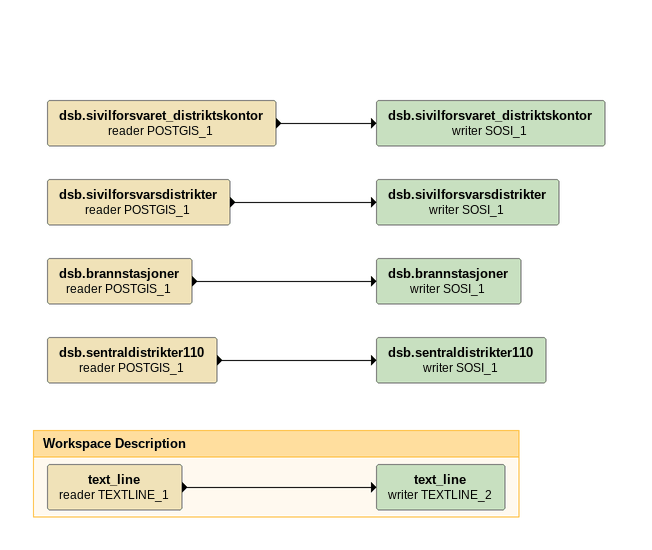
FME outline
dsb.sivilforsvaret_distriktskontor (reader POSTGIS_1)
    -> dsb.sivilforsvaret_distriktskontor (writer SOSI_1)
dsb.sivilforsvaret_distriktskontor (writer SOSI_1)
dsb.sivilforsvarsdistrikter (reader POSTGIS_1)
    -> dsb.sivilforsvarsdistrikter (writer SOSI_1)
dsb.sivilforsvarsdistrikter (writer SOSI_1)
dsb.brannstasjoner (reader POSTGIS_1)
    -> dsb.brannstasjoner (writer SOSI_1)
dsb.brannstasjoner (writer SOSI_1)
dsb.sentraldistrikter110 (reader POSTGIS_1)
    -> dsb.sentraldistrikter110 (writer SOSI_1)
dsb.sentraldistrikter110 (writer SOSI_1)

Bookmark: Workspace Description
text_line (reader TEXTLINE_1)
    -> text_line (writer TEXTLINE_2)
text_line (writer TEXTLINE_2)
